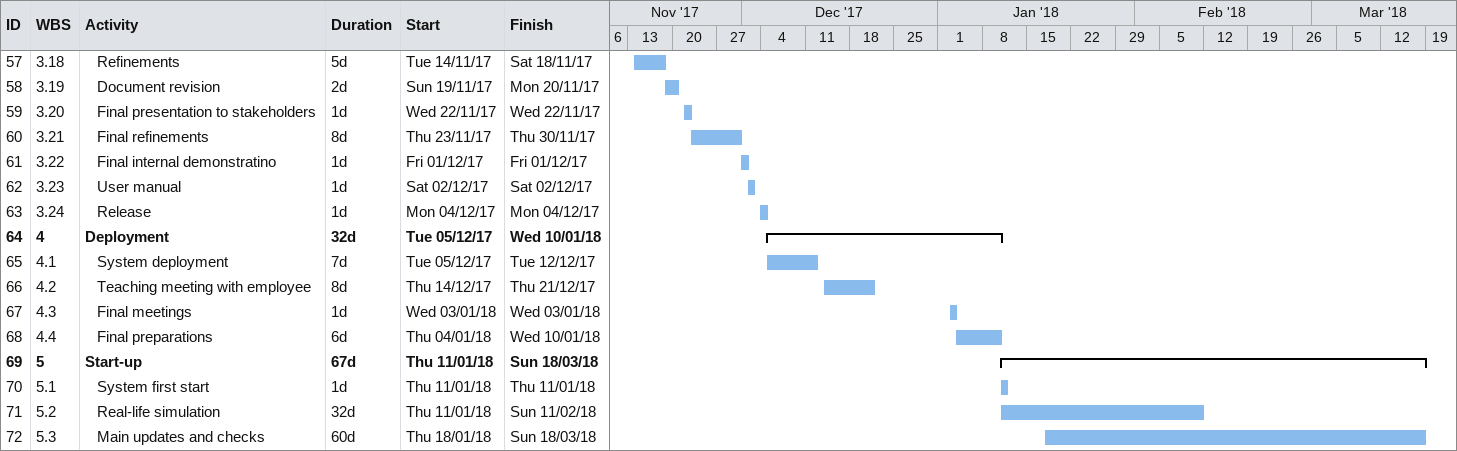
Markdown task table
| ID | WBS | Task | Duration | Start | Finish |
|---|---|---|---|---|---|
| 57 | 3.18 | Refinements | 5d | 2017-11-14 | 2017-11-18 |
| 58 | 3.19 | Document revision | 2d | 2017-11-19 | 2017-11-20 |
| 59 | 3.20 | Final presentation to stakeholders | 1d | 2017-11-22 | 2017-11-22 |
| 60 | 3.21 | Final refinements | 8d | 2017-11-23 | 2017-11-30 |
| 61 | 3.22 | Final internal demonstratino | 1d | 2017-12-01 | 2017-12-01 |
| 62 | 3.23 | User manual | 1d | 2017-12-02 | 2017-12-02 |
| 63 | 3.24 | Release | 1d | 2017-12-04 | 2017-12-04 |
| 64 | 4 | **Deployment** | 32d | 2017-12-05 | 2018-01-10 |
| 65 | 4.1 | System deployment | 7d | 2017-12-05 | 2017-12-12 |
| 66 | 4.2 | Teaching meeting with employee | 8d | 2017-12-14 | 2017-12-21 |
| 67 | 4.3 | Final meetings | 1d | 2018-01-03 | 2018-01-03 |
| 68 | 4.4 | Final preparations | 6d | 2018-01-04 | 2018-01-10 |
| 69 | 5 | **Start-up** | 67d | 2018-01-11 | 2018-03-18 |
| 70 | 5.1 | System first start | 1d | 2018-01-11 | 2018-01-11 |
| 71 | 5.2 | Real-life simulation | 32d | 2018-01-11 | 2018-02-11 |
| 72 | 5.3 | Main updates and checks | 60d | 2018-01-18 | 2018-03-18 |
